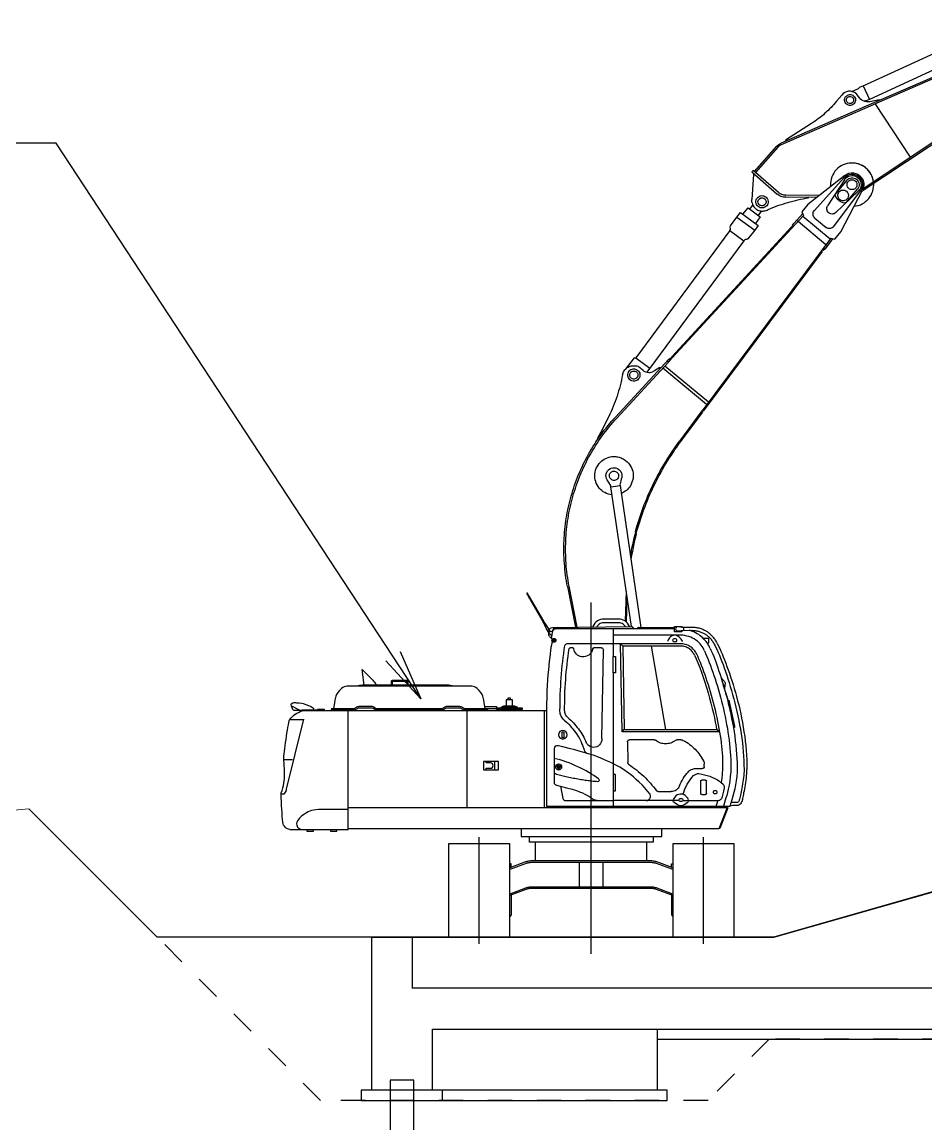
# Model space of a CAD drawing. Header units: millimetres. Extents: x -2078669 to -1085629, y -5987148 to 310365.
# Drawn here: x -1742468 to -1720312, y -3560977 to -3533972 of the extents above; entities that cross this region are included whole.
import ezdxf

# ---------------------------------------------------------------- set-up
doc = ezdxf.new("R2010")
doc.units = ezdxf.units.MM
doc.header["$LTSCALE"] = 500
doc.linetypes.add('SXF_跳び破線', pattern=[12, 6, -6])
for name, color, linetype, lineweight in [('D-BGD', 7, 'Continuous', 13), ('D-BYP-STR2', 6, 'Continuous', 25), ('D-BYP-STR8', 5, 'Continuous', 25), ('D-BYP-STRA', 1, 'Continuous', 25), ('D-BYP-STRB', 5, 'Continuous', 25)]:
    doc.layers.add(name, color=color, linetype=linetype, lineweight=lineweight)
doc.styles.add('MS ゴシック', font='MS Gothic.ttf')
doc.dimstyles.new('DIM-500-F', dxfattribs={"dimscale": 500, "dimtxt": 3.5, "dimasz": 2.5, "dimexe": 0, "dimexo": 2, "dimgap": 0.8, "dimtad": 1, "dimdec": 0, "dimzin": 0, "dimdsep": 46, "dimtxsty": 'MS ゴシック', "dimblk": 'OPEN', "dimcen": 0.1, "dimclrd": 256, "dimclre": 256, "dimclrt": 256, "dimaunit": 1, "dimadec": 4, "dimazin": 0, "dimtfac": 1, "dimtdec": 0, "dimtmove": 2, "dimatfit": 3, "dimldrblk": 'OPEN', "dimfxl": 1, "dimtolj": 1, "dimtzin": 0, "dimlwd": -1, "dimlwe": -1, "dimarcsym": 2})

# ---------------------------------------------------------------- blocks, each defined once
blk = doc.blocks.new('A$Cfbd0cdc3')
at = {"layer": 'D-BYP-STRB'}
for p, q in [((7789, 14369), (5296, 16025)), ((5330, 16017), (7778, 14391)), ((7778, 15401), (7717, 15267)), ((7618, 15256), (7621, 15263)), ((7989, 15309), (8039, 15249)), ((7313, 14699), (7661, 15225)), ((8284, 15030), (8539, 14867)), ((8539, 14867), (8536, 14859)), ((8616, 14799), (8835, 14551)), ((8844, 14559), (8626, 14808)), ((7959, 14522), (8322, 14237)), ((7963, 14479), (8127, 14224)), ((7964, 14500), (8257, 14179)), ((8609, 14353), (8857, 14570)), ((8870, 14555), (8622, 14338)), ((8848, 14536), (8853, 14530)), ((8853, 14530), (8871, 14284)), ((8857, 14570), (8870, 14555)), ((7998, 13968), (7785, 14377)), ((8066, 14021), (7805, 14369)), ((7942, 14258), (7835, 14387)), ((7940, 14474), (8047, 14345)), ((8046, 14157), (7826, 14366)), ((8538, 14327), (8202, 14331)), ((8537, 14307), (8227, 14311)), ((8316, 14301), (8317, 14310)), ((8322, 14237), (8381, 14165)), ((8381, 14165), (8364, 14128)), ((8778, 14172), (8809, 14129)), ((8888, 14190), (8859, 14229)), ((8103, 13898), (8371, 14120)), ((8251, 14103), (8142, 14012)), ((8416, 14072), (8143, 13845)), ((8430, 14080), (8419, 14071)), ((9018, 14113), (8842, 13984)), ((8057, 13896), (7998, 13968)), ((9086, 13981), (8949, 13880)), ((8097, 13907), (8057, 13896)), ((8131, 13833), (8144, 13843)), ((8181, 13776), (8187, 13785)), ((9295, 12298), (9724, 12653)), ((9700, 12704), (9687, 12692)), ((10008, 12734), (9870, 12633)), ((10022, 12732), (10111, 12619)), ((9313, 12275), (9743, 12632)), ((10251, 11468), (10162, 11481)), ((10582, 10093), (10661, 10494)), ((10678, 10491), (10599, 10093)), ((10100, 10141), (10091, 10372)), ((10101, 10441), (10112, 10152)), ((11057, 10398), (10913, 10151)), ((10917, 10149), (11060, 10396)), ((10444, 6890), (10444, 10334)), ((9537, 10061), (9537, 10090)), ((9628, 10076), (10785, 10076)), ((10228, 10075), (10228, 9804)), ((10834, 9982), (10820, 10057)), ((10869, 10085), (10847, 10047)), ((10856, 10062), (10868, 10055)), ((10860, 10040), (10882, 10078)), ((10895, 10126), (10869, 10085)), ((10882, 10078), (10904, 10120)), ((10906, 10145), (10895, 10126)), ((10915, 10139), (10904, 10120)), ((9712, 9091), (9855, 9908)), ((10340, 9000), (10325, 9869)), ((10346, 9890), (10420, 9890)), ((10626, 9890), (10652, 9890)), ((10228, 9646), (10228, 8336)), ((12249, 9562), (12249, 9526)), ((12249, 9560), (12396, 9560)), ((12396, 9562), (12396, 9524)), ((11460, 9292), (11460, 9275)), ((13305, 9280), (13388, 9323)), ((10882, 9276), (10882, 8555)), ((10882, 9273), (13279, 9273)), ((10907, 9273), (10907, 8325)), ((11154, 9276), (11154, 9286)), ((11333, 9276), (11333, 9286)), ((11665, 9273), (11665, 8325)), ((12992, 9284), (12992, 9273)), ((13394, 9189), (13265, 9189)), ((9044, 9143), (9055, 9140)), ((9186, 9068), (9216, 9091)), ((10142, 9068), (10121, 9091)), ((9567, 8989), (9602, 8989)), ((9829, 8989), (10070, 8989)), ((10090, 8969), (10087, 8766)), ((9337, 8727), (9337, 8751)), ((11394, 8777), (11394, 8694)), ((13374, 8792), (13458, 8792)), ((9423, 8706), (9357, 8706)), ((9314, 8464), (9314, 8584)), ((9324, 8594), (9361, 8594)), ((9372, 8584), (9372, 8464)), ((10882, 8555), (10882, 8336)), ((9361, 8453), (9324, 8453)), ((9788, 8481), (9661, 8481)), ((9065, 8401), (9085, 8336)), ((9085, 8336), (10882, 8336)), ((9124, 8419), (9148, 8338)), ((9204, 8395), (9222, 8336)), ((9585, 8395), (10228, 8395)), ((9344, 6989), (9344, 8036)), ((11544, 6989), (11544, 8036)), ((9898, 7801), (9898, 7984)), ((10991, 7801), (10991, 7984)), ((10328, 7545), (10328, 7785)), ((10561, 7545), (10561, 7785))]:
    blk.add_line(p, q, dxfattribs=at)
for points in [[(8579, 14826), (7685, 15214), (7642, 15232), (6120, 15892)], [(6146, 15894), (7652, 15242), (7696, 15223), (8584, 14838)], [(7890, 15343), (7823, 15375), (7818, 15381), (7813, 15385), (7778, 15401), (6764, 15865)], [(6703, 15732), (7717, 15267), (7752, 15251), (7758, 15250), (7766, 15251), (7770, 15247)], [(7621, 15263), (7666, 15253), (7712, 15244), (7729, 15242), (7745, 15242), (7761, 15245), (7777, 15251), (7791, 15259), (7804, 15269), (7815, 15281), (7825, 15295), (7848, 15323), (7865, 15335), (7884, 15342), (7903, 15346), (7922, 15346), (7941, 15342), (7959, 15335), (7975, 15324), (7989, 15309)], [(8039, 15249), (8052, 15233), (8065, 15218), (8079, 15202), (8093, 15187), (8108, 15173), (8123, 15158), (8138, 15144), (8153, 15130), (8168, 15116), (8184, 15103), (8200, 15090), (8217, 15078), (8233, 15065), (8250, 15053), (8267, 15042), (8284, 15030)], [(8616, 14799), (8608, 14808), (8599, 14815), (8589, 14821), (8579, 14826)], [(8626, 14808), (8616, 14817), (8606, 14825), (8596, 14832), (8584, 14838)], [(7866, 14219), (7846, 14222), (7826, 14227), (7806, 14234), (7788, 14243), (7770, 14253), (7754, 14265), (7738, 14279), (7724, 14294), (7712, 14310), (7701, 14328), (7692, 14348), (7684, 14368), (7679, 14389), (7676, 14410), (7675, 14431), (7676, 14452), (7679, 14472), (7684, 14492), (7691, 14512), (7699, 14530), (7710, 14548), (7722, 14564), (7736, 14579), (7751, 14594), (7767, 14606), (7785, 14617), (7804, 14626), (7825, 14634), (7846, 14639), (7866, 14642)], [(7677, 14459), (7680, 14479), (7686, 14499), (7694, 14518), (7703, 14536), (7714, 14553), (7726, 14569), (7740, 14584), (7756, 14598), (7773, 14610), (7791, 14620), (7811, 14629), (7832, 14636), (7853, 14640), (7874, 14643), (7895, 14643), (7916, 14641), (7936, 14638), (7956, 14632), (7975, 14624), (7993, 14615), (8010, 14604), (8026, 14592), (8041, 14578), (8055, 14562), (8067, 14545), (8077, 14527), (8086, 14507), (8093, 14486), (8097, 14465), (8099, 14445), (8100, 14427), (8099, 14411)], [(7959, 14522), (7939, 14534), (7918, 14542), (7896, 14546), (7874, 14546), (7852, 14541), (7831, 14532), (7813, 14519), (7796, 14502), (7787, 14488), (7780, 14473), (7775, 14457), (7772, 14441), (7772, 14425), (7774, 14409), (7778, 14393), (7785, 14377)], [(7964, 14500), (7948, 14514), (7931, 14524), (7912, 14531), (7892, 14534), (7872, 14533), (7853, 14528), (7835, 14519), (7818, 14507), (7805, 14492), (7795, 14476), (7788, 14458), (7785, 14440), (7785, 14421), (7788, 14403), (7795, 14385), (7805, 14369)], [(7963, 14479), (7951, 14493), (7938, 14504), (7923, 14513), (7906, 14518), (7889, 14520), (7872, 14519), (7855, 14514), (7839, 14506), (7825, 14494), (7814, 14481), (7805, 14466), (7800, 14450), (7798, 14432), (7799, 14415), (7804, 14398), (7812, 14382)], [(7940, 14474), (7930, 14484), (7919, 14491), (7907, 14496), (7894, 14499), (7881, 14499), (7868, 14496), (7855, 14491), (7844, 14483), (7834, 14473), (7827, 14462), (7822, 14450), (7819, 14437), (7819, 14424), (7822, 14411), (7827, 14398), (7835, 14387)], [(7812, 14382), (7819, 14373), (7826, 14366)], [(7960, 14250), (7976, 14253), (7991, 14258), (8005, 14265), (8017, 14274), (8028, 14285), (8038, 14297), (8045, 14311), (8051, 14326)], [(8051, 14326), (8052, 14331), (8051, 14336), (8050, 14341), (8047, 14345)], [(8868, 14252), (8865, 14241), (8861, 14232), (8856, 14222), (8850, 14214), (8844, 14206), (8837, 14199), (8829, 14192), (8820, 14187), (8811, 14182), (8802, 14178), (8792, 14175), (8782, 14173), (8772, 14172), (8762, 14172), (8751, 14173), (8741, 14175), (8729, 14178), (8719, 14182), (8711, 14186), (8687, 14196), (8663, 14206), (8639, 14216), (8615, 14225), (8591, 14233), (8566, 14241), (8542, 14249), (8517, 14257), (8493, 14264), (8468, 14270), (8443, 14276), (8418, 14282), (8392, 14288), (8367, 14293), (8342, 14297), (8316, 14301)], [(8537, 14307), (8549, 14307), (8560, 14308), (8572, 14311), (8583, 14314), (8593, 14319), (8603, 14324), (8613, 14330), (8622, 14338)], [(8538, 14327), (8547, 14327), (8557, 14328), (8566, 14330), (8576, 14333), (8584, 14337), (8593, 14341), (8601, 14347), (8609, 14353)], [(8868, 14252), (8870, 14260), (8871, 14268), (8871, 14276), (8871, 14284)], [(7942, 14258), (7945, 14254), (7950, 14252), (7955, 14251), (7960, 14250)], [(8046, 14157), (8055, 14151), (8064, 14146), (8074, 14144), (8084, 14143), (8094, 14144), (8104, 14147), (8113, 14152), (8121, 14159), (8126, 14166), (8130, 14174), (8133, 14182), (8135, 14191), (8135, 14199), (8134, 14208), (8131, 14216), (8127, 14224)], [(8251, 14103), (8259, 14111), (8264, 14120), (8268, 14129), (8270, 14139), (8270, 14149), (8268, 14159), (8264, 14169), (8258, 14177), (8258, 14178), (8258, 14178), (8258, 14178), (8257, 14178), (8257, 14179), (8257, 14179), (8257, 14179), (8257, 14179)], [(8957, 14143), (8907, 14204), (8789, 14115), (8835, 14051)], [(9086, 13981), (9080, 13992), (9080, 14000), (9082, 14015), (9079, 14026), (9018, 14113), (8982, 14159), (8809, 14032), (8842, 13984), (8908, 13900), (8918, 13894), (8932, 13892), (8940, 13889), (8949, 13880)], [(10195, 12142), (9687, 12692), (9651, 12732), (8364, 14128)], [(8465, 14022), (8470, 14033), (8455, 14054), (8372, 14145)], [(8066, 14021), (8073, 14013), (8082, 14007), (8091, 14003), (8101, 14001), (8111, 14000), (8121, 14002), (8131, 14005), (8140, 14011), (8140, 14011), (8140, 14011), (8141, 14011), (8141, 14012), (8141, 14012), (8141, 14012), (8142, 14012), (8142, 14012)], [(9651, 12732), (9655, 12743), (8477, 14021), (8466, 14017)], [(9086, 13981), (10008, 12734), (10017, 12730), (10022, 12732)], [(8080, 13901), (8152, 13803), (8171, 13785), (8185, 13787)], [(8097, 13907), (9357, 12215), (9359, 12213), (9579, 11917)], [(8949, 13880), (9870, 12633), (9902, 12591)], [(8181, 13776), (9346, 12212), (9357, 12215)], [(10207, 12153), (9685, 12719), (9665, 12734), (9653, 12730)], [(9766, 12632), (9771, 12637), (9825, 12606), (9848, 12594), (9859, 12590), (9870, 12587), (9880, 12587), (9895, 12589), (9910, 12593), (9924, 12600), (9936, 12609), (9951, 12623), (9962, 12633), (9977, 12643), (9985, 12647), (9993, 12650), (10001, 12652), (10010, 12654)], [(10139, 12565), (10136, 12577), (10132, 12587), (10128, 12597), (10122, 12606), (10116, 12615), (10109, 12623), (10101, 12630), (10093, 12637), (10084, 12642), (10074, 12647), (10064, 12651), (10054, 12654), (10043, 12655), (10032, 12656), (10021, 12656), (10010, 12654)], [(10139, 12565), (10144, 12539), (10149, 12513), (10155, 12486), (10161, 12460), (10168, 12434), (10176, 12409), (10183, 12383), (10191, 12357), (10200, 12332), (10209, 12306), (10219, 12281), (10228, 12256), (10239, 12231), (10249, 12207), (10261, 12182), (10272, 12158), (10350, 12006), (10382, 11946), (10377, 11942)], [(9569, 11910), (9352, 12201), (9359, 12213)], [(10661, 10494), (10666, 10522), (10671, 10550), (10675, 10578), (10679, 10606), (10683, 10633), (10686, 10661), (10689, 10689), (10691, 10717), (10693, 10745), (10694, 10773), (10695, 10800), (10696, 10828), (10696, 10856), (10696, 10884), (10695, 10912), (10694, 10939), (10693, 10967), (10691, 10994), (10689, 11022), (10686, 11049), (10683, 11077), (10680, 11104), (10676, 11132), (10672, 11159), (10668, 11186), (10663, 11213), (10657, 11240), (10651, 11267), (10645, 11294), (10639, 11321), (10632, 11347), (10625, 11374), (10617, 11400), (10609, 11427), (10600, 11453), (10592, 11479), (10582, 11505), (10573, 11531), (10563, 11556), (10552, 11582), (10542, 11607), (10531, 11632), (10519, 11658), (10507, 11682), (10495, 11707), (10483, 11732), (10470, 11756), (10456, 11781), (10443, 11805), (10429, 11829), (10414, 11852), (10399, 11876), (10384, 11899), (10369, 11922), (10353, 11945), (10337, 11968), (10320, 11991), (10303, 12013), (10286, 12035), (10269, 12057), (10251, 12078), (10232, 12100), (10214, 12121), (10195, 12142)], [(10678, 10491), (10683, 10519), (10688, 10547), (10692, 10575), (10696, 10603), (10700, 10631), (10703, 10659), (10705, 10688), (10708, 10716), (10710, 10744), (10711, 10772), (10712, 10800), (10713, 10828), (10713, 10856), (10713, 10884), (10712, 10912), (10711, 10940), (10710, 10968), (10708, 10996), (10706, 11023), (10703, 11051), (10700, 11079), (10697, 11107), (10693, 11134), (10689, 11162), (10684, 11189), (10679, 11216), (10674, 11244), (10668, 11271), (10662, 11298), (10655, 11325), (10648, 11352), (10641, 11378), (10633, 11405), (10625, 11432), (10616, 11458), (10607, 11484), (10598, 11511), (10588, 11537), (10578, 11562), (10568, 11588), (10557, 11614), (10546, 11639), (10534, 11665), (10522, 11690), (10510, 11715), (10497, 11740), (10484, 11764), (10471, 11789), (10457, 11813), (10443, 11837), (10429, 11861), (10414, 11885), (10398, 11909), (10383, 11932), (10367, 11955), (10350, 11978), (10334, 12001), (10317, 12023), (10299, 12045), (10282, 12068), (10263, 12089), (10245, 12111), (10226, 12132), (10207, 12153)], [(10004, 11005), (9996, 11036), (9987, 11066), (9978, 11097), (9969, 11127), (9959, 11157), (9949, 11187), (9939, 11217), (9928, 11246), (9917, 11276), (9906, 11305), (9894, 11334), (9882, 11364), (9869, 11392), (9857, 11421), (9843, 11450), (9830, 11478), (9816, 11507), (9802, 11535), (9787, 11563), (9773, 11591), (9757, 11618), (9742, 11646), (9726, 11673), (9710, 11700), (9693, 11727), (9677, 11754), (9659, 11780), (9642, 11806), (9624, 11833), (9606, 11858), (9588, 11884), (9569, 11910)], [(10011, 11028), (10003, 11058), (9994, 11088), (9985, 11118), (9976, 11148), (9966, 11177), (9956, 11207), (9945, 11236), (9935, 11265), (9924, 11294), (9912, 11323), (9901, 11352), (9888, 11380), (9876, 11409), (9863, 11437), (9850, 11465), (9837, 11493), (9823, 11521), (9809, 11549), (9795, 11576), (9780, 11603), (9765, 11631), (9750, 11658), (9734, 11684), (9718, 11711), (9702, 11737), (9685, 11764), (9668, 11790), (9651, 11816), (9633, 11841), (9616, 11867), (9597, 11892), (9579, 11917)], [(10123, 11738), (10107, 11727), (10093, 11715), (10080, 11701), (10068, 11687), (10058, 11671), (10050, 11655), (10043, 11638), (10038, 11621), (10035, 11603), (10033, 11585), (10034, 11567), (10035, 11549), (10039, 11531), (10045, 11513), (10052, 11496), (10061, 11479)], [(10204, 11765), (10193, 11763), (10183, 11762), (10172, 11759), (10162, 11756), (10152, 11752), (10142, 11748), (10132, 11743), (10123, 11738)], [(10239, 11390), (10258, 11393), (10276, 11397), (10294, 11404), (10311, 11412), (10326, 11421), (10341, 11432), (10354, 11444), (10366, 11457), (10377, 11472), (10387, 11487), (10395, 11503), (10401, 11521), (10406, 11538), (10409, 11557), (10410, 11576), (10409, 11595), (10406, 11614), (10402, 11632), (10395, 11650), (10387, 11666), (10378, 11682), (10367, 11697), (10355, 11710), (10342, 11722), (10327, 11733), (10312, 11743), (10295, 11751), (10278, 11757), (10260, 11762), (10242, 11765), (10223, 11766), (10204, 11765)], [(10050, 10098), (10251, 11468), (10253, 11478), (10256, 11485), (10289, 11537), (10296, 11551), (10299, 11565), (10300, 11581), (10298, 11596), (10293, 11611), (10285, 11625), (10274, 11636), (10262, 11645), (10248, 11652), (10233, 11655), (10218, 11656), (10203, 11654), (10188, 11649), (10188, 11649), (10174, 11640), (10163, 11630), (10154, 11618), (10147, 11604), (10143, 11589), (10143, 11574), (10145, 11559), (10150, 11544), (10161, 11499), (10163, 11490), (10162, 11481), (9958, 10091)], [(10061, 11479), (10069, 11466), (10079, 11455), (10089, 11444), (10100, 11434), (10111, 11425), (10124, 11416), (10137, 11409), (10150, 11403)], [(10011, 11028), (10018, 10999), (10026, 10967), (10033, 10934), (10041, 10899), (10049, 10863), (10057, 10825), (10062, 10796)], [(10004, 11005), (10011, 10975), (10019, 10943), (10026, 10909), (10034, 10874), (10041, 10836), (10049, 10798), (10056, 10757)], [(10069, 10099), (10079, 10116), (10090, 10131), (10102, 10144), (10115, 10154), (10130, 10162), (10145, 10168), (10161, 10172), (10178, 10173), (10321, 10173), (10338, 10172), (10354, 10168), (10369, 10162), (10384, 10154), (10397, 10144), (10409, 10131), (10420, 10116), (10430, 10099), (10433, 10094)], [(9207, 9930), (9211, 9938), (9216, 9947), (9220, 9955), (9225, 9964), (9231, 9972), (9236, 9980), (9242, 9987), (9248, 9995), (9255, 10002), (9261, 10009), (9268, 10016), (9275, 10022), (9282, 10029), (9290, 10035), (9298, 10041), (9306, 10046), (9314, 10051), (9322, 10056), (9331, 10061), (9340, 10065), (9349, 10069), (9358, 10073), (9367, 10076), (9377, 10079), (9386, 10082), (9396, 10084), (9406, 10086), (9416, 10088), (9427, 10089), (9437, 10090), (9448, 10090), (9459, 10090), (9553, 10090), (9562, 10092), (9576, 10095), (9602, 10095), (9610, 10092), (9614, 10085), (9617, 10077), (9615, 10068), (9611, 10062), (9607, 10058), (9602, 10056), (9578, 10056), (9564, 10060), (9553, 10061), (9459, 10062), (9450, 10061), (9442, 10061), (9434, 10060), (9426, 10059), (9417, 10058), (9409, 10057), (9401, 10055), (9393, 10053), (9385, 10051), (9377, 10048), (9369, 10045), (9361, 10042), (9354, 10038), (9346, 10035), (9338, 10031), (9331, 10026), (9324, 10022), (9316, 10017), (9309, 10012), (9302, 10006), (9296, 10001), (9289, 9994), (9283, 9988), (9276, 9982), (9270, 9975), (9264, 9967), (9258, 9960), (9253, 9952), (9248, 9944), (9242, 9935), (9238, 9927), (9233, 9918)], [(9279, 9885), (9286, 9898), (9293, 9912), (9301, 9925), (9309, 9938), (9318, 9951), (9328, 9963), (9339, 9975), (9350, 9987), (9362, 9998), (9375, 10009), (9390, 10020), (9405, 10029), (9422, 10039), (9440, 10047), (9460, 10055), (9481, 10062)], [(9557, 10061), (9557, 10048), (9628, 10048), (9628, 10099), (9557, 10099), (9557, 10091)], [(9998, 10076), (9981, 10092), (9628, 10089)], [(10859, 10068), (10852, 10078), (10845, 10084), (10836, 10088), (10825, 10089), (10048, 10098), (10028, 10078)], [(10109, 10097), (10113, 10102), (10118, 10109), (10125, 10115), (10133, 10122), (10142, 10128), (10153, 10133), (10165, 10136), (10178, 10137), (10321, 10137), (10334, 10136), (10346, 10133), (10357, 10128), (10366, 10122), (10374, 10115), (10381, 10109), (10386, 10102), (10389, 10097), (10392, 10094)], [(10775, 10089), (10786, 10088), (10792, 10087), (10799, 10085), (10806, 10082), (10813, 10077), (10819, 10071), (10824, 10061), (10827, 10049)], [(10785, 10076), (10790, 10076), (10796, 10076), (10801, 10075), (10806, 10074), (10810, 10071), (10814, 10068), (10817, 10064), (10820, 10057)], [(10822, 10048), (10835, 10049), (10848, 10047), (10852, 10046), (10856, 10043), (10858, 10040), (10859, 10036), (10859, 10036), (10858, 10031), (10856, 10028), (10852, 10026), (10842, 10018), (10828, 10014)], [(9308, 9939), (9291, 9939), (9291, 9983), (9347, 9983)], [(9334, 9861), (9341, 9875), (9348, 9889), (9357, 9904), (9367, 9917), (9378, 9931), (9391, 9943), (9404, 9955), (9419, 9966), (9434, 9977), (9451, 9986), (9468, 9994), (9487, 10001), (9506, 10006), (9526, 10010), (9548, 10013), (9569, 10014), (10228, 10014)], [(9549, 9951), (9551, 9956), (9556, 9964), (9563, 9974), (9572, 9985), (9582, 9996), (9595, 10005), (9609, 10011), (9626, 10013), (9642, 10011), (9656, 10006), (9667, 9998), (9677, 9988), (9684, 9978), (9690, 9968), (9695, 9959), (9698, 9952)], [(10863, 10045), (10864, 10038), (10864, 10032), (10864, 10026), (10863, 10020), (10862, 10015), (10859, 10010), (10855, 10004), (10850, 9998), (10829, 9975)], [(10829, 9960), (10832, 9941), (10835, 9918), (10839, 9893), (10843, 9864), (10847, 9832), (10852, 9797), (10856, 9759), (10861, 9718), (10865, 9674), (10869, 9626), (10873, 9576), (10876, 9522), (10879, 9465), (10881, 9405), (10882, 9342), (10882, 9276)], [(9207, 9930), (9196, 9907), (9185, 9883), (9174, 9857), (9162, 9830), (9150, 9802), (9138, 9772), (9126, 9741), (9114, 9709), (9102, 9675), (9090, 9641), (9078, 9605), (9066, 9569), (9054, 9531), (9042, 9493), (9031, 9453), (9020, 9413), (9009, 9372), (8999, 9331), (8989, 9288), (8979, 9245), (8970, 9202), (8962, 9157), (8954, 9113), (8947, 9068), (8940, 9022), (8935, 8976), (8930, 8930), (8925, 8884), (8922, 8837), (8920, 8791), (8918, 8744), (8918, 8697)], [(9233, 9918), (9222, 9895), (9211, 9870), (9200, 9844), (9188, 9817), (9176, 9788), (9164, 9757), (9152, 9726), (9140, 9693), (9128, 9658), (9116, 9623), (9104, 9587), (9092, 9549), (9081, 9511), (9069, 9472), (9058, 9432), (9047, 9391), (9036, 9350), (9026, 9308), (9016, 9266), (9007, 9223), (8998, 9179), (8990, 9136), (8982, 9092), (8975, 9048), (8969, 9004), (8963, 8960), (8958, 8916), (8954, 8872), (8951, 8828), (8948, 8784), (8947, 8741), (8946, 8698)], [(9279, 9885), (9271, 9868), (9262, 9849), (9254, 9828), (9244, 9805), (9234, 9780), (9224, 9753), (9214, 9725), (9203, 9695), (9193, 9663), (9182, 9630), (9171, 9596), (9160, 9560), (9149, 9523), (9138, 9486), (9127, 9447), (9116, 9407), (9106, 9366), (9096, 9325), (9086, 9283), (9077, 9241), (9068, 9198), (9059, 9155), (9051, 9111), (9044, 9067), (9038, 9024), (9032, 8980), (9027, 8936), (9022, 8892), (9019, 8849), (9016, 8806), (9015, 8764), (9014, 8722)], [(9334, 9861), (9323, 9834), (9311, 9806), (9299, 9777), (9287, 9747), (9275, 9717), (9264, 9685), (9252, 9653), (9241, 9619), (9230, 9585), (9219, 9551), (9208, 9516), (9197, 9480), (9187, 9443), (9177, 9407), (9167, 9369), (9158, 9332), (9149, 9294), (9140, 9256), (9132, 9217), (9124, 9179), (9117, 9140), (9110, 9102), (9104, 9063), (9098, 9024), (9093, 8986), (9089, 8948), (9085, 8909), (9082, 8872), (9079, 8834), (9077, 8797), (9076, 8760), (9076, 8724)], [(9186, 9068), (10142, 9068), (10159, 9931)], [(10159, 9931), (10135, 9908), (10121, 9091), (9216, 9091)], [(9410, 9827), (9416, 9839), (9423, 9851), (9430, 9861), (9438, 9871), (9447, 9880), (9456, 9889), (9466, 9897), (9477, 9904), (9487, 9910), (9498, 9915), (9510, 9920), (9522, 9924), (9533, 9927), (9545, 9929), (9557, 9931), (9569, 9931), (10228, 9931)], [(9432, 9819), (9436, 9827), (9441, 9835), (9447, 9843), (9453, 9851), (9459, 9859), (9466, 9866), (9474, 9873), (9482, 9880), (9491, 9886), (9501, 9891), (9510, 9896), (9521, 9900), (9532, 9903), (9544, 9906), (9556, 9907), (9568, 9908), (10135, 9908)], [(10704, 9910), (10701, 9920), (10695, 9927), (10688, 9931), (10679, 9932), (10228, 9932)], [(10346, 9890), (10338, 9889), (10332, 9884), (10327, 9878), (10325, 9869)], [(10430, 9881), (10429, 9885), (10427, 9888), (10424, 9890), (10420, 9890)], [(10430, 9881), (10435, 9863), (10443, 9846), (10454, 9832), (10467, 9820), (10483, 9811), (10500, 9805), (10518, 9802), (10537, 9803), (10552, 9806), (10566, 9812), (10578, 9820), (10589, 9829), (10599, 9840), (10607, 9853), (10612, 9867), (10616, 9881)], [(10626, 9890), (10622, 9890), (10619, 9888), (10617, 9885), (10616, 9881)], [(10662, 9881), (10661, 9885), (10658, 9888), (10655, 9890), (10652, 9890)], [(10706, 9275), (10706, 9313), (10705, 9351), (10704, 9389), (10703, 9427), (10702, 9465), (10700, 9503), (10698, 9541), (10695, 9579), (10692, 9617), (10689, 9655), (10685, 9693), (10681, 9730), (10677, 9768), (10672, 9806), (10667, 9844), (10662, 9881)], [(10751, 9270), (10750, 9317), (10750, 9357), (10749, 9397), (10748, 9437), (10746, 9477), (10744, 9517), (10741, 9557), (10739, 9597), (10735, 9637), (10732, 9676), (10728, 9716), (10724, 9756), (10719, 9796), (10714, 9835), (10709, 9875), (10703, 9914)], [(9410, 9827), (9399, 9802), (9388, 9776), (9377, 9749), (9366, 9720), (9354, 9691), (9343, 9660), (9332, 9629), (9321, 9597), (9310, 9564), (9299, 9530), (9289, 9496), (9278, 9461), (9268, 9426), (9258, 9390), (9249, 9355), (9240, 9318), (9231, 9282), (9222, 9246), (9214, 9209), (9206, 9173), (9199, 9137), (9192, 9101), (9186, 9065), (9180, 9029), (9175, 8994), (9170, 8960), (9166, 8926), (9163, 8893), (9161, 8860), (9159, 8828), (9157, 8797), (9157, 8767), (9156, 8738), (9157, 8711), (9158, 8691), (9160, 8665), (9162, 8642), (9165, 8616), (9168, 8593), (9171, 8568)], [(9432, 9819), (9415, 9783), (9398, 9742), (9381, 9699), (9364, 9652), (9348, 9603), (9331, 9553), (9315, 9502), (9299, 9450), (9285, 9398), (9271, 9347), (9258, 9297), (9247, 9250), (9237, 9205), (9228, 9163), (9221, 9124), (9216, 9091)], [(12672, 9523), (12691, 9679), (12587, 9575), (12578, 9565), (12569, 9555), (12562, 9545), (12556, 9536), (12550, 9525)], [(9096, 9325), (9106, 9389), (9150, 9529)], [(9171, 9596), (9137, 9561), (9132, 9547), (9138, 9493)], [(11484, 9295), (11490, 9332), (11499, 9378), (11507, 9417), (11514, 9433), (11526, 9452), (11543, 9473), (11564, 9491), (11576, 9500), (11589, 9507), (11601, 9512), (11615, 9514), (12841, 9514), (12855, 9512), (12868, 9507), (12880, 9500), (12892, 9491), (12913, 9473), (12930, 9452), (12942, 9433), (12949, 9417), (12957, 9378), (12966, 9332), (12972, 9295)], [(11790, 9514), (11808, 9519), (11825, 9521), (11841, 9523), (11858, 9524), (11874, 9524), (12666, 9524), (12687, 9523), (12704, 9522), (12718, 9520), (12731, 9518), (12748, 9514)], [(12239, 9524), (12239, 9562), (12241, 9567), (12248, 9570), (12254, 9570), (12391, 9570), (12397, 9570), (12402, 9568), (12407, 9564), (12407, 9562), (12407, 9524)], [(9104, 9378), (9096, 9378), (9039, 9124), (9039, 9117), (9041, 9111), (9049, 9108)], [(11165, 9306), (11178, 9313), (11318, 9313), (11331, 9306)], [(11304, 9315), (11304, 9323), (11193, 9323), (11193, 9314)], [(11216, 9323), (11216, 9381), (11280, 9381), (11280, 9323)], [(11235, 9382), (11235, 9396), (11262, 9396), (11262, 9382)], [(11487, 9314), (11374, 9314), (11374, 9294), (11484, 9294)], [(10675, 9208), (10660, 9195), (10646, 9182), (10632, 9169), (10619, 9155), (10606, 9140), (10594, 9126), (10581, 9111), (10570, 9096), (10559, 9080), (10548, 9064), (10537, 9048), (10528, 9031), (10518, 9014), (10509, 8997), (10501, 8980), (10493, 8962)], [(10675, 9208), (10682, 9214), (10688, 9222), (10693, 9230), (10698, 9238), (10701, 9247), (10704, 9256), (10705, 9265), (10706, 9275)], [(10710, 9181), (10719, 9190), (10727, 9200), (10734, 9210), (10740, 9221), (10744, 9233), (10748, 9245), (10750, 9257), (10751, 9270)], [(13400, 8111), (12828, 8111), (12828, 9273)], [(13059, 9274), (13059, 9286), (13127, 9286), (13127, 9273)], [(13127, 9279), (13280, 9279), (13280, 9273)], [(13265, 9190), (13434, 8504), (13437, 8491), (13445, 8475), (13458, 8457), (13478, 8457)], [(13469, 8180), (13472, 8209), (13474, 8241), (13476, 8275), (13478, 8310), (13480, 8346), (13482, 8383), (13483, 8420), (13485, 8456), (13483, 8468), (13475, 8493), (13468, 8518), (13462, 8541), (13458, 8565), (13455, 8587), (13453, 8608), (13451, 8628), (13451, 8648), (13451, 8666), (13451, 8683), (13452, 8699), (13453, 8714), (13454, 8727), (13455, 8739), (13456, 8750), (13456, 8759), (13459, 8785), (13459, 8794), (13458, 8809), (13457, 8827), (13455, 8850), (13452, 8875), (13449, 8902), (13446, 8931), (13442, 8962), (13437, 8993), (13433, 9024), (13428, 9054), (13424, 9083), (13419, 9110), (13414, 9135), (13410, 9157), (13406, 9176), (13404, 9183), (13400, 9189), (13387, 9205), (13374, 9218), (13360, 9229), (13346, 9239), (13330, 9249), (13314, 9257), (13297, 9265), (13279, 9273)], [(10710, 9181), (10691, 9165), (10675, 9151), (10662, 9138), (10651, 9126), (10640, 9114), (10630, 9102), (10621, 9089), (10608, 9073), (10596, 9056), (10583, 9038), (10573, 9022), (10564, 9007), (10557, 8994), (10550, 8981), (10544, 8968), (10539, 8954), (10531, 8936), (10514, 8889), (10509, 8878), (10501, 8869), (10491, 8861), (10480, 8856)], [(9543, 8983), (9527, 8974), (9511, 8965), (9495, 8955), (9481, 8944), (9466, 8933), (9452, 8921), (9439, 8908), (9426, 8896), (9413, 8882), (9401, 8868), (9390, 8854), (9379, 8839), (9369, 8824), (9360, 8808), (9351, 8792), (9342, 8776)], [(9567, 8989), (9554, 8988), (9543, 8983)], [(9618, 8984), (9610, 8988), (9602, 8989)], [(9618, 8984), (9629, 8975), (9640, 8968), (9652, 8962), (9665, 8957), (9677, 8953), (9690, 8951), (9703, 8949), (9716, 8948), (9729, 8949), (9742, 8951), (9754, 8953), (9767, 8957), (9779, 8962), (9791, 8968), (9802, 8975), (9813, 8984)], [(9829, 8989), (9821, 8988), (9813, 8984)], [(10090, 8969), (10089, 8977), (10084, 8983), (10078, 8988), (10070, 8989), (10070, 8989), (10070, 8989), (10070, 8989), (10070, 8989)], [(10340, 9000), (10342, 8983), (10346, 8967), (10354, 8952), (10365, 8939)], [(10227, 8753), (10253, 8767), (10284, 8781), (10315, 8794), (10349, 8808), (10390, 8824), (10427, 8837), (10470, 8851), (10516, 8865), (10563, 8879), (10606, 8891), (10660, 8905), (10723, 8919), (10765, 8929), (10785, 8931), (10799, 8926), (10805, 8917), (10807, 8899), (10807, 8573), (10807, 8561), (10799, 8550), (10786, 8544), (10737, 8532), (10686, 8519), (10631, 8505), (10590, 8491), (10558, 8480), (10531, 8468), (10506, 8457), (10488, 8447), (10468, 8435), (10450, 8423), (10433, 8411), (10419, 8404), (10406, 8399), (10391, 8396), (10379, 8394)], [(10365, 8939), (10377, 8928), (10390, 8921), (10405, 8916), (10419, 8915), (10434, 8916), (10449, 8920), (10463, 8926), (10475, 8936)], [(10475, 8936), (10481, 8942), (10486, 8948), (10490, 8955), (10493, 8962)], [(9342, 8776), (9338, 8764), (9337, 8751)], [(10078, 8750), (10058, 8736), (10039, 8722), (10020, 8708), (10001, 8694), (9983, 8679), (9965, 8663), (9947, 8648), (9930, 8631), (9913, 8615), (9896, 8598), (9880, 8581), (9864, 8563), (9849, 8545), (9834, 8527), (9819, 8509), (9805, 8490)], [(9862, 8442), (9868, 8455), (9889, 8481), (9923, 8520), (9946, 8546), (9974, 8573), (10000, 8598), (10029, 8625), (10061, 8648), (10092, 8671), (10129, 8698), (10165, 8719), (10197, 8737), (10227, 8753)], [(10078, 8750), (10081, 8753), (10084, 8757), (10086, 8761), (10087, 8766)], [(10373, 8606), (10395, 8622), (10418, 8638), (10442, 8653), (10467, 8669), (10493, 8684), (10520, 8698), (10547, 8712), (10575, 8725), (10604, 8738), (10633, 8751), (10662, 8762), (10692, 8773), (10721, 8783), (10750, 8792), (10779, 8800), (10808, 8807)], [(11473, 8694), (11473, 8710), (11432, 8710), (11422, 8712), (11414, 8717), (11408, 8726), (11406, 8736), (11408, 8746), (11414, 8754), (11422, 8760), (11432, 8762), (11473, 8762), (11473, 8778)], [(8961, 8405), (8959, 8415), (8956, 8426), (8953, 8440), (8950, 8455), (8947, 8471), (8943, 8489), (8939, 8508), (8936, 8527), (8932, 8548), (8929, 8569), (8926, 8591), (8923, 8612), (8921, 8634), (8919, 8655), (8918, 8676), (8918, 8697)], [(8946, 8698), (8946, 8680), (8948, 8660), (8949, 8640), (8952, 8619), (8954, 8598), (8957, 8577), (8961, 8556), (8964, 8535), (8968, 8515), (8971, 8496), (8975, 8478), (8978, 8461), (8982, 8446), (8984, 8432), (8987, 8421), (8989, 8412)], [(9014, 8722), (9015, 8675), (9018, 8630), (9023, 8588), (9030, 8547), (9037, 8508), (9046, 8471), (9055, 8435), (9065, 8401)], [(9076, 8724), (9077, 8675), (9081, 8628), (9086, 8584), (9093, 8543), (9101, 8506), (9109, 8472), (9116, 8443), (9124, 8419)], [(9388, 8657), (9361, 8653), (9334, 8647), (9308, 8640), (9282, 8631), (9257, 8620), (9232, 8608), (9208, 8595), (9185, 8579)], [(9337, 8727), (9338, 8719), (9343, 8712), (9349, 8708), (9357, 8706)], [(9441, 8638), (9430, 8647), (9417, 8653), (9403, 8657), (9388, 8657)], [(9495, 8673), (9488, 8681), (9480, 8687), (9472, 8693), (9462, 8698), (9453, 8701), (9443, 8704), (9433, 8706), (9423, 8706)], [(9580, 8536), (9572, 8555), (9563, 8573), (9554, 8591), (9544, 8608), (9533, 8625), (9521, 8642), (9508, 8658), (9495, 8673)], [(10228, 8490), (10207, 8490), (10207, 8649), (10228, 8649)], [(10384, 8578), (10393, 8579), (10404, 8579), (10415, 8580), (10426, 8581), (10438, 8583), (10450, 8584), (10463, 8586), (10476, 8587), (10490, 8589), (10503, 8591), (10517, 8593), (10532, 8595), (10546, 8598), (10561, 8600), (10575, 8603), (10590, 8605), (10605, 8608), (10620, 8611), (10634, 8614), (10649, 8617), (10664, 8620), (10678, 8623), (10692, 8626), (10707, 8629), (10720, 8633), (10734, 8636), (10747, 8639), (10760, 8643), (10773, 8646), (10785, 8650), (10796, 8654), (10807, 8657)], [(9547, 8395), (9207, 8395), (9194, 8396), (9184, 8398), (9177, 8403), (9171, 8408), (9166, 8414), (9162, 8420), (9160, 8427), (9157, 8433), (9150, 8458), (9144, 8484), (9137, 8516), (9137, 8528), (9141, 8541), (9153, 8553), (9166, 8564), (9185, 8579)], [(9324, 8594), (9320, 8593), (9317, 8591), (9315, 8588), (9314, 8584)], [(9372, 8584), (9371, 8588), (9369, 8591), (9365, 8593), (9361, 8594)], [(9544, 8457), (9535, 8484), (9526, 8508), (9515, 8532), (9503, 8555), (9489, 8577), (9474, 8598), (9458, 8618), (9441, 8638)], [(9580, 8536), (9586, 8524), (9593, 8514), (9602, 8504), (9612, 8496), (9623, 8490), (9635, 8485), (9648, 8482), (9661, 8481)], [(10747, 8534), (10723, 8415), (10720, 8408), (10714, 8401), (10703, 8395), (10691, 8394), (10230, 8394)], [(10373, 8606), (10370, 8602), (10367, 8598), (10367, 8593), (10367, 8589), (10369, 8584), (10373, 8581), (10378, 8579), (10384, 8578)], [(9314, 8464), (9315, 8459), (9317, 8456), (9320, 8454), (9324, 8453)], [(9361, 8453), (9365, 8454), (9369, 8456), (9371, 8459), (9372, 8464)], [(9491, 8400), (9499, 8416), (9512, 8431), (9523, 8442), (9538, 8452), (9549, 8456), (9560, 8457), (9573, 8456), (9589, 8453), (9602, 8449), (9615, 8439), (9626, 8427), (9634, 8414), (9640, 8404)], [(9788, 8481), (9793, 8482), (9797, 8484), (9801, 8486), (9805, 8490)], [(9903, 8395), (9892, 8395), (9879, 8403), (9871, 8413), (9864, 8427), (9862, 8442)], [(8961, 8405), (8965, 8392), (8970, 8380), (8975, 8370), (8982, 8361), (8988, 8354), (8996, 8348), (9003, 8345), (9011, 8344), (9057, 8344), (9083, 8339)], [(8989, 8412), (8991, 8406), (8993, 8399), (8995, 8393), (8998, 8386), (9001, 8381), (9005, 8377), (9009, 8374), (9014, 8373), (9055, 8373), (9073, 8375)], [(9112, 8325), (9106, 8323), (9184, 8118), (9190, 8120)], [(12828, 8325), (9112, 8325), (9192, 8115), (12828, 8115)], [(9490, 8383), (9504, 8372), (9517, 8361), (9533, 8351), (9549, 8345), (9562, 8342), (9583, 8344), (9602, 8353), (9619, 8363), (9632, 8374), (9643, 8383)], [(12828, 8305), (13087, 8305), (13119, 8304), (13146, 8303), (13168, 8300), (13186, 8296), (13203, 8290), (13219, 8282), (13237, 8272), (13256, 8261), (13273, 8249), (13290, 8236), (13304, 8222), (13316, 8208), (13325, 8194), (13331, 8180), (13333, 8166), (13332, 8153), (13329, 8142), (13324, 8134), (13317, 8127), (13310, 8121), (13302, 8117), (13294, 8113), (13285, 8111)], [(11133, 8115), (11133, 8041), (9754, 8041), (9754, 8115)], [(13001, 8111), (13001, 8092), (12938, 8092), (12938, 8110)], [(13232, 8111), (13232, 8092), (13169, 8092), (13169, 8110)], [(13400, 8111), (13411, 8112), (13423, 8116), (13434, 8122), (13444, 8131), (13453, 8141), (13460, 8153), (13465, 8166), (13469, 8180)], [(9836, 8041), (9836, 7984), (11051, 7984), (11051, 8041)], [(9643, 7734), (9800, 7791), (9807, 7793), (9814, 7795), (9821, 7797), (9828, 7798), (9835, 7800), (9842, 7800), (9850, 7801), (9857, 7801), (11032, 7801), (11039, 7801), (11047, 7800), (11054, 7800), (11061, 7798), (11068, 7797), (11075, 7795), (11082, 7793), (11089, 7791), (11243, 7734)], [(9643, 7717), (9805, 7776), (9811, 7778), (9818, 7780), (9824, 7781), (9831, 7783), (9837, 7784), (9844, 7784), (9850, 7785), (9857, 7785), (11032, 7785), (11039, 7785), (11045, 7784), (11052, 7784), (11058, 7783), (11065, 7781), (11071, 7780), (11078, 7778), (11084, 7776), (11243, 7717)], [(9658, 7740), (9658, 7773), (9643, 7773)], [(11228, 7740), (11228, 7773), (11243, 7773)], [(9643, 7476), (9799, 7534), (9806, 7537), (9813, 7539), (9821, 7541), (9828, 7542), (9835, 7543), (9842, 7544), (9850, 7545), (9857, 7545), (11032, 7545), (11039, 7545), (11047, 7544), (11054, 7543), (11061, 7542), (11068, 7541), (11076, 7539), (11083, 7537), (11090, 7534), (11243, 7476)], [(9643, 7461), (9804, 7521), (9811, 7524), (9817, 7526), (9824, 7527), (9830, 7529), (9837, 7530), (9844, 7530), (9850, 7531), (9857, 7531), (11032, 7531), (11039, 7531), (11045, 7530), (11052, 7530), (11059, 7529), (11065, 7527), (11072, 7526), (11078, 7524), (11085, 7521), (11243, 7461)], [(9658, 7467), (9658, 7273), (9643, 7258)], [(11228, 7467), (11228, 7273), (11243, 7258)]]:
    blk.add_lwpolyline(points, dxfattribs=at)
for points in [[(7855, 15276), (7854, 15265), (7854, 15255), (7856, 15245), (7860, 15235), (7866, 15227), (7873, 15219), (7882, 15214), (7892, 15210), (7903, 15208), (7913, 15208), (7923, 15210), (7933, 15214), (7941, 15220), (7948, 15227), (7954, 15236), (7958, 15246), (7960, 15257), (7960, 15267), (7958, 15277), (7954, 15287), (7948, 15295), (7940, 15302), (7932, 15308), (7922, 15312), (7911, 15314), (7900, 15314), (7890, 15312), (7881, 15308), (7873, 15302), (7865, 15295), (7859, 15286), (7855, 15276), (7855, 15276), (7855, 15276)], [(7873, 15271), (7872, 15257), (7876, 15244), (7885, 15234), (7897, 15227), (7911, 15226), (7924, 15230), (7934, 15239), (7941, 15251), (7942, 15265), (7938, 15278), (7929, 15288), (7917, 15295), (7903, 15296), (7890, 15292), (7880, 15283), (7873, 15271), (7873, 15271), (7873, 15271)], [(7902, 14384), (7911, 14388), (7919, 14393), (7926, 14400), (7931, 14408), (7934, 14416), (7936, 14426), (7936, 14435), (7934, 14445), (7930, 14454), (7925, 14462), (7918, 14469), (7910, 14474), (7902, 14477), (7892, 14479), (7883, 14479), (7873, 14477), (7864, 14473), (7856, 14468), (7849, 14461), (7844, 14453), (7841, 14445), (7839, 14435), (7839, 14426), (7841, 14416), (7845, 14407), (7850, 14399), (7857, 14392), (7865, 14387), (7873, 14384), (7882, 14382), (7892, 14382), (7902, 14384), (7902, 14384), (7902, 14384)], [(7990, 14275), (8000, 14279), (8009, 14285), (8016, 14292), (8021, 14301), (8025, 14310), (8027, 14320), (8027, 14330), (8025, 14341), (8021, 14351), (8015, 14359), (8008, 14366), (7999, 14372), (7990, 14376), (7980, 14378), (7970, 14378), (7959, 14376), (7950, 14371), (7941, 14366), (7934, 14358), (7928, 14350), (7924, 14341), (7922, 14331), (7922, 14320), (7925, 14310), (7929, 14300), (7935, 14291), (7942, 14284), (7950, 14279), (7960, 14275), (7970, 14273), (7980, 14273), (7990, 14275), (7990, 14275), (7990, 14275)], [(8712, 14279), (8710, 14267), (8710, 14255), (8713, 14244), (8717, 14233), (8724, 14224), (8732, 14216), (8742, 14209), (8753, 14205), (8765, 14203), (8777, 14203), (8789, 14205), (8799, 14210), (8809, 14216), (8817, 14225), (8823, 14235), (8828, 14246), (8830, 14258), (8830, 14270), (8827, 14281), (8823, 14292), (8816, 14301), (8808, 14309), (8798, 14316), (8787, 14320), (8775, 14323), (8763, 14322), (8752, 14320), (8741, 14315), (8731, 14309), (8723, 14300), (8717, 14291), (8712, 14279), (8712, 14279), (8712, 14279)], [(8732, 14274), (8731, 14258), (8735, 14243), (8745, 14232), (8759, 14224), (8775, 14223), (8789, 14228), (8801, 14237), (8808, 14251), (8810, 14267), (8805, 14282), (8795, 14293), (8781, 14301), (8765, 14302), (8751, 14297), (8739, 14288), (8732, 14274), (8732, 14274), (8732, 14274)], [(10045, 12507), (10056, 12512), (10066, 12518), (10074, 12527), (10080, 12536), (10084, 12547), (10087, 12558), (10087, 12570), (10084, 12582), (10080, 12593), (10073, 12603), (10065, 12611), (10055, 12618), (10044, 12622), (10033, 12624), (10021, 12624), (10009, 12622), (9998, 12617), (9988, 12610), (9980, 12602), (9974, 12593), (9969, 12582), (9967, 12570), (9967, 12559), (9969, 12547), (9974, 12535), (9981, 12526), (9989, 12518), (9999, 12511), (10009, 12507), (10021, 12505), (10033, 12505), (10045, 12507), (10045, 12507)], [(10039, 12526), (10046, 12529), (10052, 12534), (10058, 12539), (10062, 12546), (10065, 12553), (10067, 12560), (10067, 12568), (10065, 12576), (10062, 12584), (10057, 12590), (10052, 12595), (10046, 12600), (10038, 12603), (10031, 12604), (10023, 12604), (10015, 12602), (10008, 12599), (10001, 12595), (9996, 12589), (9992, 12583), (9989, 12576), (9987, 12568), (9987, 12561), (9989, 12553), (9992, 12545), (9996, 12539), (10002, 12533), (10008, 12529), (10015, 12526), (10023, 12525), (10031, 12525), (10039, 12526), (10039, 12526)], [(10235, 11534), (10243, 11538), (10250, 11543), (10257, 11549), (10261, 11556), (10265, 11564), (10266, 11573), (10266, 11582), (10265, 11591), (10261, 11599), (10256, 11606), (10250, 11613), (10243, 11617), (10235, 11621), (10226, 11622), (10217, 11622), (10208, 11620), (10200, 11617), (10192, 11612), (10186, 11606), (10182, 11599), (10178, 11591), (10177, 11582), (10177, 11573), (10178, 11564), (10182, 11556), (10187, 11548), (10193, 11542), (10200, 11538), (10208, 11534), (10217, 11532), (10226, 11532), (10235, 11534), (10235, 11534)], [(11077, 10421), (11061, 10395), (11056, 10398), (11071, 10425), (11074, 10426), (11077, 10425), (11077, 10421)], [(10905, 10145), (10913, 10152), (10918, 10148), (10916, 10139), (10905, 10145)], [(9647, 9965), (9645, 9959), (9640, 9954), (9634, 9951), (9626, 9950), (9617, 9951), (9610, 9954), (9606, 9959), (9604, 9965), (9606, 9970), (9610, 9975), (9617, 9978), (9626, 9979), (9634, 9978), (9640, 9975), (9645, 9970), (9647, 9965), (9647, 9965)], [(10830, 9964), (10828, 9971), (10824, 9977), (10818, 9981), (10811, 9983), (10803, 9981), (10797, 9977), (10793, 9971), (10792, 9964), (10793, 9956), (10797, 9950), (10803, 9946), (10811, 9945), (10818, 9946), (10824, 9950), (10828, 9956), (10830, 9964), (10830, 9964)], [(10820, 9964), (10819, 9967), (10817, 9970), (10814, 9972), (10811, 9973), (10807, 9972), (10805, 9970), (10803, 9967), (10802, 9964), (10803, 9960), (10805, 9958), (10807, 9956), (10811, 9955), (10814, 9956), (10817, 9958), (10819, 9960), (10820, 9964), (10820, 9964)], [(10230, 9646), (10230, 9804), (10207, 9804), (10207, 9646), (10230, 9646)], [(11121, 9286), (11373, 9286), (11373, 9303), (11121, 9303), (11121, 9286)], [(11906, 9282), (11899, 9282), (11893, 9285), (11874, 9298), (11869, 9300), (11862, 9302), (11855, 9303), (11737, 9302), (11731, 9302), (11724, 9300), (11719, 9297), (11700, 9285), (11694, 9282), (11687, 9281), (11470, 9281), (11464, 9283), (11463, 9287), (11465, 9292), (11470, 9293), (11681, 9293), (11688, 9294), (11695, 9296), (11714, 9309), (11719, 9311), (11726, 9313), (11732, 9314), (11861, 9314), (11867, 9314), (11874, 9312), (11879, 9309), (11898, 9297), (11904, 9294), (11911, 9293), (12545, 9293), (12552, 9294), (12558, 9297), (12577, 9309), (12582, 9312), (12589, 9314), (12595, 9314), (12724, 9314), (12730, 9313), (12737, 9311), (12742, 9309), (12761, 9296), (12768, 9294), (12775, 9293), (12986, 9293), (12991, 9292), (12993, 9287), (12992, 9283), (12986, 9281), (12769, 9281), (12762, 9282), (12756, 9285), (12737, 9297), (12732, 9300), (12725, 9302), (12719, 9302), (12601, 9303), (12594, 9302), (12587, 9300), (12582, 9298), (12563, 9285), (12557, 9282), (12550, 9282), (11906, 9282)], [(13360, 9280), (13171, 9280), (13165, 9286), (13165, 9293), (13167, 9297), (13178, 9303), (13198, 9315), (13214, 9323), (13240, 9333), (13265, 9340), (13283, 9344), (13309, 9348), (13331, 9349), (13342, 9351), (13360, 9350), (13370, 9347), (13387, 9339), (13390, 9334), (13388, 9322), (13373, 9288), (13368, 9282), (13360, 9280)], [(10766, 9039), (10762, 9022), (10753, 9009), (10740, 9000), (10723, 8996), (10707, 9000), (10693, 9009), (10684, 9022), (10681, 9039), (10684, 9055), (10693, 9069), (10707, 9078), (10723, 9081), (10740, 9078), (10753, 9069), (10762, 9055), (10766, 9039), (10766, 9039)], [(10713, 9009), (10730, 9009), (10730, 9068), (10713, 9068), (10713, 9009)], [(10735, 8724), (10737, 8712), (10743, 8703), (10753, 8696), (10764, 8694), (10776, 8696), (10785, 8703), (10792, 8712), (10794, 8724), (10792, 8735), (10785, 8744), (10776, 8751), (10764, 8753), (10753, 8751), (10743, 8744), (10737, 8735), (10735, 8724), (10735, 8724)], [(11353, 8694), (11353, 8777), (11500, 8777), (11500, 8694), (11353, 8694)], [(10749, 8724), (10750, 8718), (10754, 8713), (10758, 8709), (10764, 8708), (10770, 8709), (10775, 8713), (10778, 8718), (10780, 8724), (10778, 8729), (10775, 8734), (10770, 8738), (10764, 8739), (10758, 8738), (10754, 8734), (10750, 8729), (10749, 8724), (10749, 8724)], [(10762, 8716), (10766, 8716), (10766, 8731), (10762, 8731), (10762, 8716)], [(9246, 8476), (9245, 8482), (9241, 8488), (9236, 8491), (9229, 8493), (9223, 8491), (9218, 8488), (9214, 8482), (9213, 8476), (9214, 8469), (9218, 8464), (9223, 8460), (9229, 8459), (9236, 8460), (9241, 8464), (9245, 8469), (9246, 8476), (9246, 8476)], [(9546, 8398), (9547, 8392), (9551, 8388), (9558, 8385), (9565, 8384), (9573, 8385), (9580, 8388), (9584, 8392), (9585, 8398), (9584, 8404), (9580, 8409), (9573, 8412), (9565, 8413), (9558, 8412), (9551, 8409), (9547, 8404), (9546, 8398), (9546, 8398)], [(9643, 7054), (9044, 7054), (9044, 7970), (9643, 7970), (9643, 7054), (9643, 7054), (9643, 7054)], [(11843, 7054), (11243, 7054), (11243, 7970), (11843, 7970), (11843, 7054), (11843, 7054), (11843, 7054)]]:
    blk.add_lwpolyline(points, close=True, dxfattribs=at)
blk = doc.blocks.new('_Open')
at = {"color": 0, "linetype": 'ByBlock', "lineweight": -2}
for p, q in [((-1, 0.167), (0, 0)), ((-1, -0.167), (0, 0)), ((0, 0), (-1, 0))]:
    blk.add_line(p, q, dxfattribs=at)

msp = doc.modelspace()

# ---------------------------------------------------------------- linework, layer by layer
at = {"layer": 'D-BGD', "linetype": 'Continuous', "lineweight": 13, "elevation": 708000}
msp.add_lwpolyline([(-1742301.4, -3553251.7), (-1742660.9, -3553287.5), (-1743456.1, -3553366.8), (-1743576.5, -3553399.6), (-1743786, -3553342.4), (-1744897.9, -3553149.6), (-1746294.5, -3553149.6), (-1746339.6, -3553149.6), (-1746400.6, -3553139.1), (-1747781.4, -3553001.4), (-1748803, -3553076.8), (-1749223.1, -3553149.6), (-1749790.9, -3553149.6), (-1750664.9, -3553149.6), (-1751311.5, -3553261.8), (-1752106.6, -3553399.6), (-1752731.9, -3553508.1), (-1753548.3, -3553649.6), (-1753820, -3553649.6), (-1754698.1, -3553562.1)], dxfattribs=at)
at = {"layer": 'D-BYP-STR2'}
for p, q in [((-1724039.8, -3556399.6, 708000), (-1703653.4, -3550575, 708000)), ((-1739153.5, -3556399.6, 708000), (-1742301.4, -3553251.7, 708000)), ((-1733903.4, -3556399.6, 708000), (-1733903.4, -3557649.6, 708000)), ((-1733903.4, -3556399.6, 708000), (-1724039.8, -3556399.6, 708000)), ((-1732903.4, -3556399.6, 708000), (-1732903.4, -3557649.6, 708000)), ((-1732267.1, -3556399.6, 708000), (-1731267.1, -3556399.6, 708000)), ((-1733903.4, -3557649.6, 708000), (-1733903.4, -3560149.6, 708000)), ((-1700153.4, -3557649.6, 708000), (-1732903.4, -3557649.6, 708000)), ((-1732403.4, -3558649.6, 708000), (-1703653.4, -3558649.6, 708000)), ((-1732403.4, -3560149.6, 708000), (-1732403.4, -3558649.6, 708000)), ((-1726903.4, -3558649.6, 708000), (-1726903.4, -3560149.6, 708000)), ((-1726903.4, -3558899.6, 708000), (-1703653.4, -3558899.6, 708000)), ((-1732403.4, -3560149.6, 708000), (-1733903.4, -3560149.6, 708000)), ((-1726903.4, -3560149.6, 708000), (-1732403.4, -3560149.6, 708000))]:
    msp.add_line(p, q, dxfattribs=at)
at = {"layer": 'D-BYP-STR2', "elevation": 708000}
msp.add_lwpolyline([(-1733441.9, -3559899.6), (-1733441.9, -3564899.6), (-1732866.9, -3564899.6), (-1732866.9, -3559899.6)], close=True, dxfattribs=at)
for points in [[(-1733903.4, -3560149.6), (-1734153.4, -3560149.6), (-1734153.4, -3560399.6), (-1732158.5, -3560399.6), (-1732158.5, -3560149.6), (-1732408.5, -3560149.6)], [(-1734153.4, -3560399.6), (-1726653.4, -3560399.6), (-1726653.4, -3560149.6), (-1726903.4, -3560149.6)]]:
    msp.add_lwpolyline(points, dxfattribs=at)
at = {"layer": 'D-BYP-STR8'}
msp.add_line((-1741632.3, -3536937.3, 708000), (-1771632.3, -3536937.3, 708000), dxfattribs=at)
at = {"layer": 'D-BYP-STRA'}
msp.add_line((-1724039.8, -3556399.6, 708000), (-1739153.5, -3556399.6, 708000), dxfattribs=at)
at = {"layer": 'D-BYP-STRA', "elevation": 708000}
msp.add_lwpolyline([(-1626903.4, -3552399.6), (-1644458.1, -3543622.3), (-1650214.4, -3539602.1), (-1657839.4, -3539449.6), (-1665464.4, -3539602.1), (-1666998.5, -3540102.1), (-1673037.4, -3541827.5), (-1724039.8, -3556399.6)], dxfattribs=at)
at = {"layer": 'D-BYP-STRA', "linetype": 'SXF_跳び破線', "ltscale": 0.2, "elevation": 708000}
msp.add_lwpolyline([(-1656903.4, -3558724.6), (-1697978.4, -3558724.6), (-1698653.4, -3559399.6), (-1700799.9, -3559399.6), (-1701049.9, -3559649.6), (-1702757, -3559649.6), (-1703007, -3559399.6), (-1704904.4, -3559399.6), (-1705404.4, -3558899.6), (-1724153.4, -3558899.6), (-1725653.4, -3560399.6), (-1735153.5, -3560399.6), (-1739153.5, -3556399.6)], dxfattribs=at)

# ---------------------------------------------------------------- block references
at = {"layer": 'D-BYP-STR8', "xscale": -2.5, "yscale": 2.5, "zscale": 2.5}
msp.add_blockref('A$Cfbd0cdc3', (-1702405.4, -3574034.2, 708000), dxfattribs=at)

# ---------------------------------------------------------------- leaders
at = {"layer": 'D-BYP-STR8'}
msp.add_leader([(-1732691.2, -3550558.5, 708000), (-1741632.3, -3536937.3, 708000)], dimstyle='DIM-500-F', dxfattribs=at)

doc.saveas('drawing.dxf')
